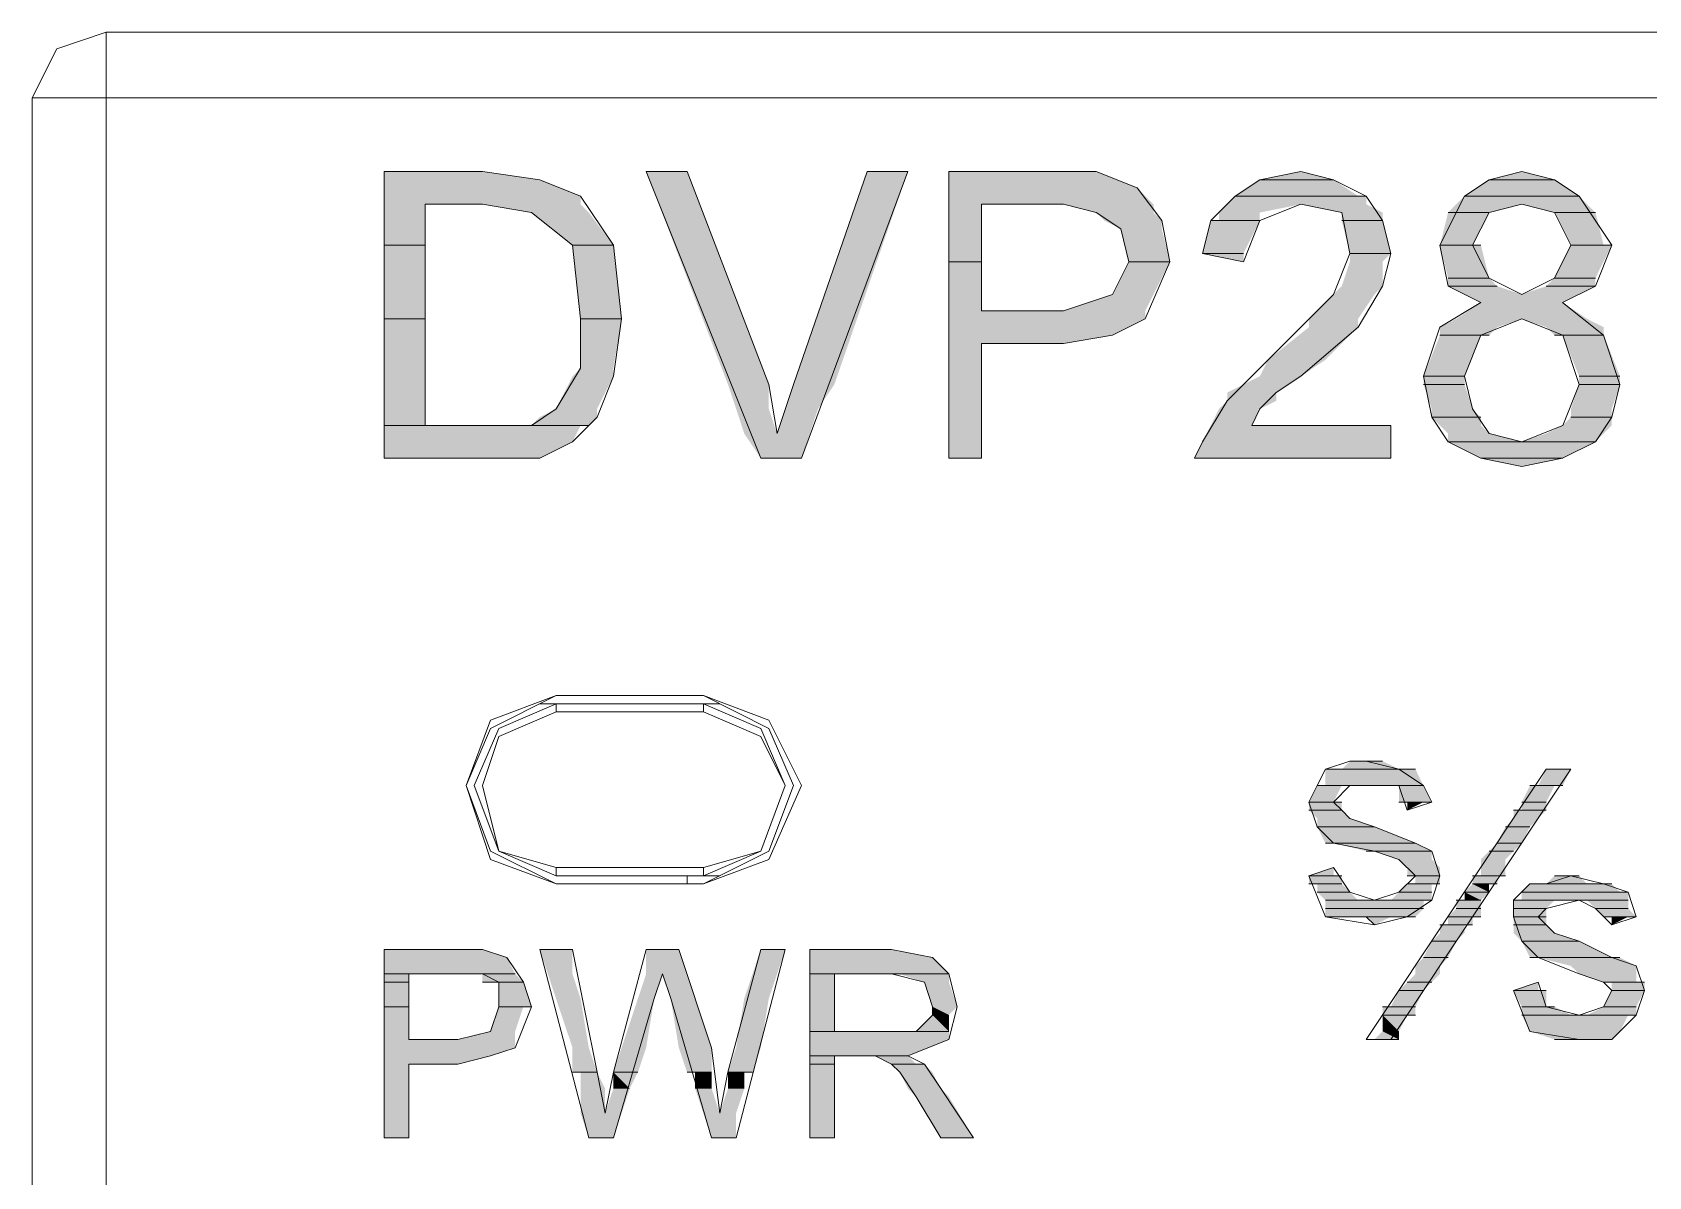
# Model space of a CAD drawing. Header units: millimetres. Extents: x 41 to 1635, y 11 to 1528.
# Drawn here: x 952.25 to 963.44, y 1190.55 to 1198.47 of the extents above; entities that cross this region are included whole.
import ezdxf

# ---------------------------------------------------------------- set-up
doc = ezdxf.new("R2010")
doc.units = ezdxf.units.MM
doc.header["$LTSCALE"] = 8
for name, color, linetype in [('Layer1', 3, 'CONTINUOUS'), ('PDF_Geometry', 7, 'CONTINUOUS'), ('PDF_Solid Fills', 7, 'CONTINUOUS')]:
    doc.layers.add(name, color=color, linetype=linetype)

# ---------------------------------------------------------------- blocks, each defined once
blk = doc.blocks.new('28SS211R')
at = {"layer": 'PDF_Geometry', "lineweight": 9}
for points in [[(0.177, 0.185), (-0.163, 0.071), (-0.333, -0.269)], [(0.177, 0.185), (0.177, -90.174), (45.384, -90.174), (45.894, -90.174)], [(45.894, 0.185), (45.384, 0.185), (0.177, 0.185)], [(45.894, -0.269), (-0.333, -0.269), (-0.333, -89.721)], [(3.292, -5.65), (2.896, -5.481), (2.726, -5.027), (2.896, -4.631), (3.292, -4.461), (3.292, -4.517)], [(4.425, -4.461), (3.179, -4.461)], [(3.292, -4.404), (3.292, -4.404)], [(3.292, -4.461), (4.312, -4.461), (4.312, -4.517)], [(4.312, -4.404), (4.312, -4.404)], [(4.312, -4.461), (4.709, -4.631), (4.879, -5.027), (4.709, -5.481), (4.312, -5.65), (4.312, -5.594)], [(3.292, -4.517), (2.896, -4.687), (2.783, -5.027), (2.896, -5.481), (3.292, -5.594)], [(4.312, -4.517), (3.292, -4.517)], [(4.312, -5.594), (4.709, -5.48), (4.879, -5.027), (4.709, -4.687), (4.312, -4.517)], [(10.317, -4.914), (10.147, -4.914), (8.901, -6.783), (9.071, -6.783)], [(9.071, -6.783), (10.317, -4.914)], [(4.312, -5.65), (3.292, -5.65), (3.292, -5.594)], [(3.292, -5.594), (4.312, -5.594)], [(4.199, -5.707), (4.199, -5.65)], [(4.199, -5.65), (4.425, -5.65)], [(3.292, -5.707), (3.292, -5.707)], [(4.312, -5.707), (4.312, -5.707)]]:
    blk.add_lwpolyline(points, dxfattribs=at)
for points in [[(2.103, -0.778), (2.783, -0.778)], [(2.839, -2.761), (3.179, -2.761), (3.406, -2.648), (3.576, -2.478), (3.689, -2.195), (3.746, -1.798), (3.689, -1.288), (3.462, -0.948), (3.179, -0.835), (2.783, -0.778), (2.103, -0.778), (2.103, -2.761)], [(3.916, -0.778), (4.199, -0.778)], [(4.992, -2.761), (5.728, -0.778), (5.445, -0.778), (4.935, -2.251), (4.822, -2.591), (4.765, -2.251), (4.199, -0.778), (3.916, -0.778), (4.709, -2.761)], [(5.445, -0.778), (5.728, -0.778)], [(6.012, -0.778), (6.748, -0.778)], [(6.012, -0.778), (7.031, -0.778)], [(6.012, -0.778), (7.031, -0.778)], [(6.238, -2.761), (6.238, -1.968), (6.805, -1.968), (7.145, -1.911), (7.371, -1.798), (7.541, -1.402), (7.485, -1.118), (7.315, -0.892), (7.031, -0.778), (6.748, -0.778), (6.012, -0.778), (6.012, -2.761)], [(8.108, -2.535), (8.164, -2.421), (8.278, -2.308), (8.448, -2.195), (8.844, -1.855), (9.014, -1.572), (9.071, -1.345), (9.014, -1.118), (8.901, -0.948), (8.674, -0.835), (8.448, -0.778), (8.164, -0.835), (7.994, -0.948), (7.824, -1.118), (7.768, -1.345), (8.051, -1.402), (8.164, -1.118), (8.448, -1.005), (8.731, -1.062), (8.788, -1.345), (8.674, -1.628), (8.221, -2.081), (7.938, -2.365), (7.768, -2.648), (7.711, -2.761), (9.071, -2.761), (9.071, -2.535)], [(9.411, -1.855), (9.297, -2.195), (9.354, -2.478), (9.467, -2.648), (9.694, -2.761), (9.977, -2.818), (10.26, -2.761), (10.487, -2.648), (10.6, -2.478), (10.657, -2.251), (10.544, -1.911), (10.26, -1.685), (10.487, -1.572), (10.6, -1.288), (10.374, -0.948), (10.204, -0.835), (9.977, -0.778), (9.751, -0.835), (9.581, -0.948), (9.411, -1.288), (9.467, -1.572), (9.694, -1.685)], [(8.164, -0.835), (8.674, -0.835)], [(8.164, -0.835), (8.674, -0.835)], [(9.751, -0.835), (10.204, -0.835)], [(9.751, -0.835), (10.204, -0.835)], [(2.386, -1.005), (2.783, -1.005)], [(2.386, -1.005), (2.783, -1.005), (3.122, -1.062), (3.406, -1.288), (3.462, -1.798), (3.462, -2.138), (3.292, -2.421), (3.122, -2.535), (2.783, -2.535), (2.386, -2.535)], [(6.238, -1.005), (6.805, -1.005)], [(6.238, -1.005), (6.805, -1.005), (7.031, -1.062), (7.201, -1.175), (7.258, -1.402), (7.145, -1.628), (6.805, -1.742), (6.238, -1.742)], [(7.994, -0.948), (8.901, -0.948)], [(7.994, -0.948), (8.901, -0.948)], [(9.581, -0.948), (10.374, -0.948)], [(9.581, -0.948), (10.374, -0.948)], [(9.751, -1.062), (9.977, -1.005), (10.204, -1.062), (10.317, -1.288), (10.204, -1.515), (9.977, -1.628), (9.751, -1.515), (9.637, -1.288)], [(7.881, -1.118), (7.824, -1.118), (8.164, -1.118)], [(7.824, -1.118), (8.164, -1.118)], [(7.824, -1.118), (8.164, -1.118)], [(7.881, -1.118), (8.164, -1.118)], [(8.731, -1.118), (9.014, -1.118)], [(8.731, -1.118), (9.014, -1.118)], [(8.731, -1.118), (9.014, -1.118)], [(8.731, -1.118), (9.014, -1.118)], [(9.467, -1.062), (9.751, -1.062)], [(9.467, -1.062), (9.751, -1.062)], [(10.204, -1.062), (10.487, -1.062)], [(10.204, -1.062), (10.487, -1.062)], [(2.103, -1.288), (2.386, -1.288)], [(2.103, -1.288), (2.386, -1.288)], [(3.406, -1.288), (3.689, -1.288)], [(3.406, -1.288), (3.689, -1.288)], [(9.411, -1.288), (9.694, -1.288)], [(9.411, -1.288), (9.694, -1.288)], [(9.411, -1.288), (9.694, -1.288)], [(9.411, -1.288), (9.694, -1.288)], [(9.411, -1.288), (9.694, -1.288)], [(9.411, -1.288), (9.694, -1.288)], [(10.317, -1.288), (10.544, -1.288)], [(10.317, -1.288), (10.544, -1.288)], [(10.317, -1.288), (10.6, -1.288)], [(10.317, -1.288), (10.6, -1.288)], [(10.317, -1.288), (10.6, -1.288)], [(10.317, -1.288), (10.6, -1.288)], [(6.012, -1.402), (6.238, -1.402)], [(6.012, -1.402), (6.238, -1.402)], [(7.258, -1.402), (7.541, -1.402)], [(7.258, -1.402), (7.541, -1.402)], [(7.768, -1.345), (8.051, -1.345)], [(7.768, -1.345), (8.051, -1.345)], [(7.768, -1.345), (8.051, -1.345)], [(7.768, -1.345), (8.051, -1.345)], [(8.788, -1.345), (9.071, -1.345)], [(8.788, -1.345), (9.071, -1.345)], [(8.788, -1.345), (9.071, -1.345)], [(8.788, -1.345), (9.071, -1.345)], [(9.467, -1.515), (9.751, -1.515)], [(9.467, -1.515), (9.751, -1.515)], [(10.204, -1.515), (10.487, -1.515)], [(10.204, -1.515), (10.487, -1.515)], [(9.467, -1.572), (9.807, -1.572)], [(9.467, -1.572), (9.807, -1.572)], [(10.147, -1.572), (10.487, -1.572)], [(10.147, -1.572), (10.487, -1.572)], [(6.238, -1.742), (6.805, -1.742)], [(2.103, -1.798), (2.386, -1.798)], [(2.103, -1.798), (2.386, -1.798)], [(3.462, -1.798), (3.746, -1.798)], [(3.462, -1.798), (3.746, -1.798)], [(9.694, -1.911), (9.977, -1.798), (10.261, -1.911), (10.374, -2.251), (10.261, -2.535), (9.977, -2.648), (9.751, -2.591), (9.637, -2.421), (9.581, -2.195)], [(6.238, -1.968), (6.805, -1.968)], [(9.411, -1.911), (9.694, -1.911)], [(9.411, -1.911), (9.751, -1.911), (9.694, -1.911)], [(9.411, -1.911), (9.694, -1.911)], [(9.411, -1.911), (9.694, -1.911)], [(10.204, -1.911), (10.544, -1.911)], [(10.204, -1.911), (10.544, -1.911)], [(10.261, -1.911), (10.544, -1.911)], [(10.261, -1.911), (10.544, -1.911)], [(9.297, -2.195), (9.581, -2.195)], [(9.297, -2.195), (9.581, -2.195)], [(10.374, -2.195), (10.657, -2.195)], [(10.374, -2.195), (10.657, -2.195)], [(9.297, -2.251), (9.581, -2.251)], [(9.297, -2.251), (9.581, -2.251)], [(10.374, -2.251), (10.657, -2.251)], [(10.374, -2.251), (10.657, -2.251)], [(2.103, -2.535), (2.386, -2.535)], [(2.103, -2.535), (2.386, -2.535)], [(2.386, -2.535), (2.783, -2.535)], [(3.122, -2.535), (2.783, -2.535), (3.462, -2.535)], [(3.122, -2.535), (3.519, -2.535), (3.462, -2.535)], [(8.108, -2.535), (9.071, -2.535)], [(9.354, -2.478), (9.694, -2.478)], [(9.354, -2.478), (9.694, -2.478)], [(10.317, -2.478), (10.6, -2.478)], [(10.317, -2.478), (10.6, -2.478)], [(9.467, -2.648), (10.487, -2.648)], [(9.467, -2.648), (10.487, -2.648)], [(9.467, -2.648), (10.487, -2.648)], [(9.467, -2.648), (10.487, -2.648)], [(2.103, -2.761), (2.839, -2.761)], [(2.103, -2.761), (3.179, -2.761), (2.839, -2.761)], [(2.103, -2.761), (2.839, -2.761)], [(4.709, -2.761), (4.992, -2.761)], [(6.012, -2.761), (6.238, -2.761)], [(7.711, -2.761), (9.071, -2.761)], [(9.694, -2.761), (10.261, -2.761)], [(9.694, -2.761), (10.261, -2.761)], [(3.292, -5.707), (2.839, -5.481), (2.669, -5.027), (2.839, -4.631), (3.292, -4.404), (2.839, -4.574), (2.669, -5.027), (2.839, -5.537)], [(3.292, -4.404), (4.312, -4.404)], [(4.312, -4.404), (4.765, -4.631), (4.935, -5.027), (4.765, -5.48), (4.312, -5.707), (4.765, -5.537), (4.992, -5.027), (4.765, -4.574)], [(8.618, -5.934), (8.958, -5.99), (9.184, -5.934), (9.354, -5.82), (9.411, -5.65), (9.354, -5.481), (9.241, -5.424), (8.958, -5.311), (8.788, -5.254), (8.731, -5.197), (8.674, -5.141), (8.788, -5.027), (8.958, -5.027), (9.127, -5.027), (9.184, -5.197), (9.354, -5.141), (9.297, -5.027), (9.127, -4.914), (8.901, -4.857), (8.788, -4.857), (8.618, -4.914), (8.561, -5.027), (8.504, -5.141), (8.561, -5.311), (8.674, -5.424), (8.958, -5.481), (9.127, -5.537), (9.241, -5.65), (9.127, -5.764), (8.958, -5.82), (8.788, -5.764), (8.674, -5.594), (8.504, -5.65)], [(8.731, -4.914), (8.618, -4.914), (9.184, -4.914)], [(8.618, -4.914), (9.241, -4.914)], [(8.618, -4.914), (9.241, -4.914)], [(8.731, -4.914), (9.184, -4.914)], [(8.901, -4.857), (8.788, -4.857), (9.014, -4.857)], [(10.147, -4.914), (10.317, -4.914)], [(8.618, -5.027), (8.561, -5.027), (9.297, -5.027)], [(8.561, -5.027), (8.788, -5.027)], [(8.561, -5.027), (8.958, -5.027), (8.788, -5.027)], [(8.561, -5.027), (8.788, -5.027)], [(8.561, -5.027), (8.788, -5.027)], [(8.561, -5.027), (8.731, -5.027)], [(8.561, -5.027), (8.788, -5.027), (8.731, -5.027)], [(8.618, -5.027), (9.297, -5.027)], [(8.958, -5.027), (9.297, -5.027)], [(8.958, -5.027), (9.297, -5.027)], [(9.014, -5.027), (9.297, -5.027)], [(9.014, -5.027), (9.297, -5.027)], [(9.071, -5.027), (9.297, -5.027)], [(9.071, -5.027), (9.297, -5.027)], [(10.091, -5.027), (10.034, -5.027), (10.204, -5.027)], [(10.034, -5.027), (10.204, -5.027)], [(10.034, -5.027), (10.204, -5.027)], [(10.034, -5.027), (10.204, -5.027)], [(10.034, -5.027), (10.204, -5.027)], [(10.091, -5.027), (10.261, -5.027)], [(10.091, -5.027), (10.261, -5.027)], [(10.091, -5.027), (10.261, -5.027), (10.204, -5.027)], [(8.504, -5.141), (8.731, -5.141)], [(8.504, -5.141), (8.731, -5.141)], [(8.504, -5.141), (8.731, -5.141)], [(8.504, -5.141), (8.731, -5.141)], [(9.127, -5.141), (9.354, -5.141)], [(9.127, -5.141), (9.354, -5.141)], [(9.184, -5.141), (9.297, -5.141)], [(9.184, -5.141), (9.354, -5.141), (9.297, -5.141)], [(9.977, -5.141), (10.147, -5.141)], [(9.977, -5.141), (10.147, -5.141)], [(9.977, -5.141), (10.147, -5.141)], [(9.977, -5.141), (10.147, -5.141)], [(8.504, -5.197), (8.731, -5.197)], [(8.504, -5.197), (8.731, -5.197)], [(9.977, -5.197), (9.921, -5.197), (10.147, -5.197)], [(9.977, -5.197), (10.147, -5.197)], [(8.561, -5.311), (8.958, -5.311)], [(8.561, -5.311), (8.958, -5.311)], [(9.864, -5.311), (10.034, -5.311)], [(9.864, -5.311), (10.034, -5.311)], [(8.618, -5.424), (9.241, -5.424)], [(8.618, -5.424), (9.241, -5.424)], [(8.901, -5.48), (9.354, -5.48)], [(8.901, -5.48), (9.354, -5.48)], [(9.751, -5.48), (9.921, -5.48)], [(9.751, -5.48), (9.921, -5.48)], [(9.807, -5.424), (9.977, -5.424)], [(9.807, -5.424), (9.977, -5.424)], [(8.504, -5.65), (8.674, -5.65)], [(8.504, -5.65), (8.674, -5.65)], [(8.504, -5.65), (8.674, -5.65)], [(8.504, -5.65), (8.674, -5.65)], [(8.504, -5.65), (8.731, -5.65)], [(8.504, -5.65), (8.731, -5.65)], [(9.184, -5.65), (9.411, -5.65)], [(9.184, -5.65), (9.411, -5.65)], [(9.184, -5.65), (9.411, -5.65)], [(9.184, -5.65), (9.411, -5.65)], [(9.241, -5.65), (9.411, -5.65)], [(9.241, -5.65), (9.411, -5.65)], [(9.694, -5.65), (9.637, -5.65), (9.864, -5.65)], [(9.637, -5.65), (9.807, -5.65)], [(9.637, -5.65), (9.864, -5.65), (9.807, -5.65)], [(9.637, -5.65), (9.807, -5.65)], [(9.637, -5.65), (9.807, -5.65)], [(9.694, -5.65), (9.864, -5.65)], [(10.034, -6.727), (10.374, -6.783), (10.6, -6.783), (10.77, -6.614), (10.827, -6.444), (10.77, -6.274), (10.6, -6.217), (10.374, -6.104), (10.204, -6.047), (10.147, -5.99), (10.091, -5.934), (10.147, -5.877), (10.374, -5.82), (10.487, -5.877), (10.6, -5.99), (10.77, -5.934), (10.714, -5.764), (10.544, -5.707), (10.317, -5.65), (10.147, -5.707), (10.034, -5.707), (9.921, -5.82), (9.921, -5.934), (9.977, -6.104), (10.091, -6.217), (10.374, -6.33), (10.544, -6.387), (10.6, -6.444), (10.544, -6.557), (10.374, -6.614), (10.147, -6.557), (10.091, -6.387), (9.921, -6.444)], [(10.317, -5.65), (10.204, -5.65), (10.374, -5.65)], [(4.312, -5.707), (3.292, -5.707)], [(8.504, -5.707), (8.731, -5.707)], [(8.504, -5.707), (8.731, -5.707)], [(8.504, -5.707), (8.731, -5.707)], [(8.504, -5.707), (8.731, -5.707)], [(8.561, -5.764), (8.788, -5.764)], [(8.561, -5.764), (8.788, -5.764)], [(8.561, -5.764), (8.788, -5.764)], [(8.561, -5.764), (8.788, -5.764)], [(9.127, -5.764), (9.354, -5.764)], [(9.127, -5.764), (9.354, -5.764)], [(9.127, -5.764), (9.354, -5.764)], [(9.127, -5.764), (9.354, -5.764)], [(9.241, -5.707), (9.184, -5.707), (9.354, -5.707)], [(9.184, -5.707), (9.354, -5.707)], [(9.184, -5.707), (9.354, -5.707)], [(9.241, -5.707), (9.411, -5.707), (9.354, -5.707)], [(9.581, -5.764), (9.751, -5.764)], [(9.581, -5.764), (9.751, -5.764)], [(9.581, -5.764), (9.751, -5.764)], [(9.581, -5.764), (9.751, -5.764)], [(9.637, -5.707), (9.807, -5.707)], [(9.637, -5.707), (9.807, -5.707)], [(9.637, -5.707), (9.751, -5.707)], [(9.637, -5.707), (9.807, -5.707), (9.751, -5.707)], [(9.977, -5.764), (10.657, -5.764)], [(9.977, -5.764), (10.657, -5.764)], [(9.977, -5.764), (10.714, -5.764)], [(9.977, -5.764), (10.714, -5.764)], [(10.147, -5.707), (10.034, -5.707), (10.6, -5.707)], [(10.147, -5.707), (10.544, -5.707)], [(10.147, -5.707), (10.544, -5.707)], [(10.147, -5.707), (10.6, -5.707)], [(8.618, -5.82), (8.901, -5.82)], [(8.618, -5.82), (8.901, -5.82)], [(8.618, -5.82), (8.958, -5.82)], [(8.618, -5.82), (8.958, -5.82)], [(8.618, -5.82), (8.958, -5.82)], [(8.618, -5.82), (8.958, -5.82)], [(8.618, -5.877), (9.297, -5.877)], [(8.618, -5.877), (9.297, -5.877)], [(9.014, -5.82), (8.958, -5.82), (9.297, -5.82)], [(8.958, -5.82), (9.297, -5.82)], [(8.958, -5.82), (9.297, -5.82)], [(9.071, -5.82), (9.014, -5.82), (9.354, -5.82)], [(9.014, -5.82), (9.354, -5.82), (9.297, -5.82)], [(9.071, -5.82), (9.354, -5.82)], [(9.581, -5.82), (9.524, -5.82), (9.694, -5.82)], [(9.524, -5.82), (9.694, -5.82)], [(9.524, -5.82), (9.694, -5.82)], [(9.524, -5.82), (9.694, -5.82)], [(9.524, -5.82), (9.694, -5.82)], [(9.524, -5.877), (9.694, -5.877)], [(9.524, -5.877), (9.694, -5.877)], [(9.581, -5.82), (9.694, -5.82)], [(9.977, -5.82), (9.921, -5.82), (10.204, -5.82)], [(9.921, -5.82), (10.204, -5.82)], [(9.921, -5.82), (10.204, -5.82)], [(9.921, -5.877), (10.147, -5.877)], [(9.921, -5.877), (10.147, -5.877)], [(9.977, -5.82), (10.317, -5.82)], [(9.977, -5.82), (10.374, -5.82), (10.317, -5.82)], [(9.977, -5.82), (10.317, -5.82), (10.204, -5.82)], [(10.374, -5.82), (10.714, -5.82)], [(10.374, -5.82), (10.714, -5.82)], [(10.374, -5.82), (10.714, -5.82)], [(10.374, -5.82), (10.714, -5.82)], [(10.43, -5.82), (10.714, -5.82)], [(10.43, -5.82), (10.714, -5.82)], [(10.487, -5.877), (10.714, -5.877)], [(10.487, -5.877), (10.714, -5.877)], [(8.618, -5.934), (9.184, -5.934)], [(8.618, -5.934), (9.241, -5.934), (9.184, -5.934)], [(8.788, -5.934), (9.184, -5.934)], [(8.788, -5.934), (9.184, -5.934)], [(8.788, -5.934), (9.127, -5.934)], [(8.788, -5.934), (9.184, -5.934), (9.127, -5.934)], [(8.844, -5.934), (9.071, -5.934)], [(8.844, -5.934), (9.127, -5.934), (9.071, -5.934)], [(8.901, -5.934), (8.958, -5.99)], [(8.958, -5.99), (8.958, -5.99)], [(9.467, -5.99), (9.411, -5.99), (9.581, -5.99)], [(9.467, -5.934), (9.637, -5.934)], [(9.467, -5.934), (9.694, -5.934), (9.637, -5.934)], [(9.467, -5.934), (9.637, -5.934)], [(9.467, -5.934), (9.637, -5.934)], [(9.467, -5.934), (9.637, -5.934)], [(9.467, -5.934), (9.637, -5.934)], [(9.467, -5.934), (9.637, -5.934)], [(9.467, -5.934), (9.637, -5.934)], [(9.467, -5.99), (9.637, -5.99)], [(9.467, -5.99), (9.637, -5.99)], [(9.467, -5.99), (9.637, -5.99), (9.581, -5.99)], [(9.921, -5.934), (10.091, -5.934)], [(9.921, -5.934), (10.147, -5.934), (10.091, -5.934)], [(9.921, -5.934), (10.091, -5.934)], [(9.921, -5.934), (10.091, -5.934)], [(9.921, -5.934), (10.147, -5.934)], [(9.921, -5.934), (10.147, -5.934)], [(9.921, -5.934), (10.147, -5.934)], [(9.921, -5.934), (10.147, -5.934)], [(9.921, -5.99), (10.147, -5.99)], [(9.921, -5.99), (10.147, -5.99)], [(9.921, -5.99), (10.147, -5.99)], [(9.921, -5.99), (10.147, -5.99)], [(10.544, -5.934), (10.77, -5.934)], [(10.544, -5.934), (10.77, -5.934)], [(10.544, -5.934), (10.77, -5.934)], [(10.544, -5.934), (10.77, -5.934)], [(10.544, -5.934), (10.77, -5.934)], [(10.544, -5.934), (10.77, -5.934)], [(10.6, -5.934), (10.714, -5.934)], [(10.6, -5.934), (10.77, -5.934), (10.714, -5.934)], [(9.354, -6.104), (9.524, -6.104)], [(9.354, -6.104), (9.524, -6.104)], [(9.977, -6.104), (10.374, -6.104)], [(9.977, -6.104), (10.374, -6.104)], [(2.103, -6.16), (2.613, -6.16)], [(2.103, -6.16), (2.783, -6.16)], [(2.103, -6.16), (2.783, -6.16)], [(2.273, -7.463), (2.273, -6.953), (2.613, -6.953), (2.839, -6.897), (3.009, -6.84), (3.122, -6.557), (3.066, -6.387), (2.952, -6.217), (2.783, -6.16), (2.613, -6.16), (2.103, -6.16), (2.103, -7.463)], [(3.179, -6.16), (3.406, -6.16)], [(3.689, -7.463), (3.972, -6.5), (4.029, -6.33), (4.086, -6.5), (4.369, -7.463), (4.539, -7.463), (4.879, -6.16), (4.709, -6.16), (4.482, -7.01), (4.425, -7.293), (4.369, -6.84), (4.142, -6.16), (3.916, -6.16), (3.689, -7.01), (3.632, -7.293), (3.576, -7.01), (3.406, -6.16), (3.179, -6.16), (3.519, -7.463)], [(3.916, -6.16), (4.142, -6.16)], [(4.709, -6.16), (4.879, -6.16)], [(5.049, -6.16), (5.615, -6.16)], [(5.219, -7.463), (5.219, -6.897), (5.388, -6.897), (5.502, -6.897), (5.615, -6.953), (5.672, -7.01), (5.785, -7.18), (5.955, -7.463), (6.182, -7.463), (5.955, -7.123), (5.842, -6.953), (5.728, -6.897), (6.012, -6.783), (6.068, -6.557), (6.012, -6.33), (5.898, -6.217), (5.615, -6.16), (5.049, -6.16), (5.049, -7.463)], [(9.297, -6.217), (9.467, -6.217)], [(9.297, -6.217), (9.467, -6.217)], [(10.034, -6.217), (10.657, -6.217)], [(10.034, -6.217), (10.657, -6.217)], [(2.103, -6.33), (2.273, -6.33)], [(2.103, -6.33), (2.273, -6.33)], [(2.273, -6.33), (2.613, -6.33)], [(2.273, -6.33), (2.613, -6.33), (2.783, -6.33), (2.896, -6.387), (2.896, -6.557), (2.839, -6.727), (2.613, -6.783), (2.273, -6.783)], [(2.613, -6.33), (3.009, -6.33)], [(2.613, -6.33), (3.009, -6.33)], [(5.049, -6.33), (5.219, -6.33)], [(5.049, -6.33), (5.219, -6.33)], [(5.219, -6.33), (5.615, -6.33)], [(5.219, -6.33), (5.615, -6.33), (5.842, -6.387), (5.898, -6.557), (5.898, -6.614), (5.785, -6.727), (5.558, -6.727), (5.219, -6.727)], [(5.615, -6.33), (6.012, -6.33)], [(5.615, -6.33), (6.012, -6.33)], [(2.103, -6.387), (2.273, -6.387)], [(2.103, -6.387), (2.273, -6.387)], [(2.783, -6.387), (3.066, -6.387)], [(2.783, -6.387), (3.066, -6.387)], [(9.127, -6.444), (9.297, -6.444)], [(9.127, -6.444), (9.297, -6.444)], [(9.127, -6.444), (9.297, -6.444)], [(9.127, -6.444), (9.297, -6.444)], [(9.184, -6.387), (9.354, -6.387)], [(9.184, -6.387), (9.354, -6.387)], [(9.921, -6.444), (10.091, -6.444)], [(9.921, -6.444), (10.091, -6.444)], [(9.921, -6.444), (10.147, -6.444)], [(9.921, -6.444), (10.147, -6.444)], [(10.544, -6.387), (10.827, -6.387)], [(10.544, -6.387), (10.827, -6.387)], [(10.6, -6.444), (10.827, -6.444)], [(10.6, -6.444), (10.827, -6.444)], [(10.6, -6.444), (10.827, -6.444)], [(10.6, -6.444), (10.827, -6.444)], [(2.103, -6.557), (2.273, -6.557)], [(2.103, -6.557), (2.273, -6.557)], [(2.896, -6.557), (3.066, -6.557)], [(2.896, -6.557), (3.122, -6.557), (3.066, -6.557)], [(9.071, -6.557), (9.014, -6.557), (9.241, -6.557)], [(9.071, -6.557), (9.241, -6.557)], [(9.977, -6.557), (10.204, -6.557)], [(9.977, -6.557), (10.204, -6.557)], [(10.544, -6.557), (10.77, -6.557)], [(10.544, -6.557), (10.77, -6.557)], [(9.014, -6.614), (9.184, -6.614)], [(9.014, -6.614), (9.241, -6.614), (9.184, -6.614)], [(9.977, -6.614), (10.374, -6.614)], [(9.977, -6.614), (10.374, -6.614)], [(10.43, -6.614), (10.374, -6.614), (10.714, -6.614)], [(10.43, -6.614), (10.77, -6.614), (10.714, -6.614)], [(2.273, -6.783), (2.613, -6.783)], [(5.049, -6.727), (5.219, -6.727)], [(5.049, -6.727), (5.219, -6.727)], [(5.219, -6.727), (5.558, -6.727)], [(5.785, -6.727), (5.558, -6.727), (6.012, -6.727)], [(5.785, -6.727), (6.012, -6.727)], [(8.958, -6.783), (8.901, -6.783), (9.071, -6.783)], [(8.901, -6.783), (9.071, -6.783)], [(8.901, -6.783), (9.071, -6.783)], [(8.901, -6.783), (9.071, -6.783)], [(8.958, -6.783), (9.127, -6.783), (9.071, -6.783)], [(10.204, -6.783), (10.6, -6.783), (10.374, -6.783)], [(5.049, -6.897), (5.728, -6.897)], [(5.049, -6.897), (5.728, -6.897)], [(5.049, -6.897), (5.219, -6.897)], [(5.049, -6.897), (5.219, -6.897)], [(5.219, -6.897), (5.388, -6.897)], [(5.388, -6.897), (5.728, -6.897)], [(5.388, -6.897), (5.728, -6.897)], [(2.273, -6.953), (2.613, -6.953)], [(3.406, -7.01), (3.576, -7.01)], [(3.406, -7.01), (3.576, -7.01)], [(3.406, -7.01), (3.576, -7.01)], [(3.406, -7.01), (3.576, -7.01)], [(3.689, -7.01), (3.859, -7.01)], [(3.689, -7.01), (3.859, -7.01)], [(3.689, -7.01), (3.859, -7.01)], [(3.689, -7.01), (3.859, -7.01)], [(4.199, -7.01), (4.369, -7.01)], [(4.199, -7.01), (4.369, -7.01)], [(4.255, -7.01), (4.369, -7.01)], [(4.255, -7.01), (4.369, -7.01)], [(4.482, -7.01), (4.652, -7.01)], [(4.482, -7.01), (4.652, -7.01)], [(4.482, -7.01), (4.595, -7.01)], [(4.482, -7.01), (4.652, -7.01), (4.595, -7.01)], [(5.049, -6.953), (5.219, -6.953)], [(5.049, -6.953), (5.219, -6.953)], [(5.615, -6.953), (5.842, -6.953)], [(5.615, -6.953), (5.842, -6.953)], [(2.103, -7.463), (2.273, -7.463)], [(3.519, -7.463), (3.689, -7.463)], [(4.369, -7.463), (4.539, -7.463)], [(5.049, -7.463), (5.219, -7.463)], [(5.955, -7.463), (6.182, -7.463)]]:
    blk.add_lwpolyline(points, close=True, dxfattribs=at)
at = {"layer": 'PDF_Solid Fills', "lineweight": 9, "transparency": 33554559}
for points in [[(2.103, -0.778), (2.103, -0.835), (3.179, -0.835)], [(2.103, -0.778), (2.783, -0.778), (3.179, -0.835)], [(3.916, -0.778), (4.482, -2.251), (4.765, -2.251)], [(3.916, -0.778), (4.199, -0.778), (4.765, -2.251)], [(5.445, -0.778), (4.935, -2.251), (5.219, -2.251)], [(5.445, -0.778), (5.728, -0.778), (5.219, -2.251)], [(6.012, -0.778), (6.012, -0.892), (7.315, -0.892)], [(6.012, -0.778), (7.031, -0.778), (7.315, -0.892)], [(8.448, -0.778), (8.164, -0.835), (8.674, -0.835)], [(9.977, -0.778), (9.751, -0.835), (10.204, -0.835)], [(2.103, -0.835), (2.103, -0.948), (3.462, -0.948)], [(2.103, -0.835), (3.179, -0.835), (3.462, -0.948)], [(6.012, -0.892), (6.012, -1.005), (7.428, -1.005)], [(6.012, -0.892), (7.315, -0.892), (7.428, -1.005)], [(8.164, -0.835), (7.994, -0.948), (8.844, -0.948)], [(8.164, -0.835), (8.674, -0.835), (8.844, -0.948)], [(9.751, -0.835), (9.581, -0.948), (10.374, -0.948)], [(9.751, -0.835), (10.204, -0.835), (10.374, -0.948)], [(2.103, -0.948), (2.103, -1.005), (3.462, -1.005)], [(2.103, -0.948), (3.462, -0.948), (3.462, -1.005)], [(2.103, -1.005), (2.103, -1.062), (2.386, -1.062)], [(2.103, -1.005), (2.386, -1.005), (2.386, -1.062)], [(2.783, -1.005), (3.122, -1.062), (3.519, -1.062)], [(2.783, -1.005), (3.462, -1.005), (3.519, -1.062)], [(6.012, -1.005), (6.012, -1.062), (6.238, -1.062)], [(6.012, -1.005), (6.238, -1.005), (6.238, -1.062)], [(6.805, -1.005), (7.031, -1.062), (7.428, -1.062)], [(6.805, -1.005), (7.428, -1.005), (7.428, -1.062)], [(7.938, -1.005), (7.881, -1.062), (8.164, -1.062)], [(7.994, -0.948), (7.938, -1.005), (8.901, -1.005)], [(7.938, -1.005), (8.448, -1.005), (8.164, -1.062)], [(7.994, -0.948), (8.901, -0.948), (8.901, -1.005)], [(8.448, -1.005), (8.731, -1.062), (9.014, -1.062)], [(8.448, -1.005), (8.901, -1.005), (9.014, -1.062)], [(9.524, -1.005), (9.467, -1.062), (9.751, -1.062)], [(9.581, -0.948), (9.524, -1.005), (10.43, -1.005)], [(9.524, -1.005), (9.977, -1.005), (9.751, -1.062)], [(9.581, -0.948), (10.374, -0.948), (10.43, -1.005)], [(9.977, -1.005), (10.204, -1.062), (10.487, -1.062)], [(9.977, -1.005), (10.43, -1.005), (10.487, -1.062)], [(2.103, -1.062), (2.103, -1.288), (2.386, -1.288)], [(2.103, -1.062), (2.386, -1.062), (2.386, -1.288)], [(3.122, -1.062), (3.406, -1.288), (3.689, -1.288)], [(3.122, -1.062), (3.519, -1.062), (3.689, -1.288)], [(6.012, -1.062), (6.012, -1.118), (6.238, -1.118)], [(6.012, -1.062), (6.238, -1.062), (6.238, -1.118)], [(6.012, -1.118), (6.012, -1.175), (6.238, -1.175)], [(6.012, -1.118), (6.238, -1.118), (6.238, -1.175)], [(7.031, -1.062), (7.088, -1.118), (7.485, -1.118)], [(7.031, -1.062), (7.428, -1.062), (7.485, -1.118)], [(7.088, -1.118), (7.201, -1.175), (7.485, -1.175)], [(7.088, -1.118), (7.485, -1.118), (7.485, -1.175)], [(7.824, -1.118), (7.768, -1.345), (8.051, -1.345)], [(7.824, -1.118), (8.164, -1.118), (8.051, -1.345)], [(7.881, -1.062), (7.881, -1.118), (8.164, -1.118)], [(7.881, -1.062), (8.164, -1.062), (8.164, -1.118)], [(8.731, -1.062), (8.731, -1.118), (9.014, -1.118)], [(8.731, -1.062), (9.014, -1.062), (9.014, -1.118)], [(8.731, -1.118), (8.788, -1.345), (9.071, -1.345)], [(8.731, -1.118), (9.014, -1.118), (9.071, -1.345)], [(9.467, -1.062), (9.411, -1.288), (9.637, -1.288)], [(9.467, -1.062), (9.751, -1.062), (9.637, -1.288)], [(10.204, -1.062), (10.317, -1.288), (10.544, -1.288)], [(10.204, -1.062), (10.487, -1.062), (10.544, -1.288)], [(6.012, -1.175), (6.012, -1.402), (6.238, -1.402)], [(6.012, -1.175), (6.238, -1.175), (6.238, -1.402)], [(7.201, -1.175), (7.258, -1.402), (7.541, -1.402)], [(7.201, -1.175), (7.485, -1.175), (7.541, -1.402)], [(2.103, -1.288), (2.103, -1.798), (2.386, -1.798)], [(2.103, -1.288), (2.386, -1.288), (2.386, -1.798)], [(3.406, -1.288), (3.462, -1.798), (3.746, -1.798)], [(3.406, -1.288), (3.689, -1.288), (3.746, -1.798)], [(9.411, -1.288), (9.467, -1.515), (9.751, -1.515)], [(9.411, -1.288), (9.694, -1.288), (9.751, -1.515)], [(10.317, -1.288), (10.204, -1.515), (10.487, -1.515)], [(10.317, -1.288), (10.6, -1.288), (10.487, -1.515)], [(6.012, -1.402), (6.012, -1.628), (6.238, -1.628)], [(6.012, -1.402), (6.238, -1.402), (6.238, -1.628)], [(7.258, -1.402), (7.145, -1.628), (7.428, -1.628)], [(7.258, -1.402), (7.541, -1.402), (7.428, -1.628)], [(7.768, -1.345), (8.051, -1.345), (8.051, -1.402)], [(8.788, -1.402), (8.731, -1.572), (9.014, -1.572)], [(8.788, -1.345), (8.788, -1.402), (9.014, -1.402)], [(8.788, -1.345), (9.071, -1.345), (9.014, -1.402)], [(8.788, -1.402), (9.014, -1.402), (9.014, -1.572)], [(9.467, -1.515), (9.467, -1.572), (9.807, -1.572)], [(9.467, -1.515), (9.751, -1.515), (9.807, -1.572)], [(10.204, -1.515), (10.147, -1.572), (10.487, -1.572)], [(10.204, -1.515), (10.487, -1.515), (10.487, -1.572)], [(6.012, -1.628), (6.012, -1.742), (6.238, -1.742)], [(6.012, -1.628), (6.238, -1.628), (6.238, -1.742)], [(7.145, -1.628), (6.805, -1.742), (7.371, -1.742)], [(7.145, -1.628), (7.428, -1.628), (7.371, -1.742)], [(8.674, -1.628), (8.504, -1.798), (8.844, -1.798)], [(8.731, -1.572), (8.674, -1.628), (8.958, -1.628)], [(8.674, -1.628), (8.958, -1.628), (8.844, -1.798)], [(8.731, -1.572), (9.014, -1.572), (8.958, -1.628)], [(9.467, -1.572), (9.581, -1.628), (9.977, -1.628)], [(9.467, -1.572), (9.807, -1.572), (9.977, -1.628)], [(9.581, -1.628), (9.694, -1.685), (10.26, -1.685)], [(9.581, -1.628), (10.374, -1.628), (10.26, -1.685)], [(10.147, -1.572), (9.977, -1.628), (10.374, -1.628)], [(10.147, -1.572), (10.487, -1.572), (10.374, -1.628)], [(6.012, -1.742), (6.012, -1.798), (7.371, -1.798)], [(6.012, -1.742), (7.371, -1.742), (7.371, -1.798)], [(9.694, -1.685), (9.524, -1.798), (10.43, -1.798)], [(9.694, -1.685), (10.261, -1.685), (10.43, -1.798)], [(2.103, -1.798), (2.103, -2.138), (2.386, -2.138)], [(2.103, -1.798), (2.386, -1.798), (2.386, -2.138)], [(3.462, -1.798), (3.462, -2.138), (3.689, -2.138)], [(3.462, -1.798), (3.746, -1.798), (3.689, -2.138)], [(6.012, -1.798), (6.012, -1.911), (7.145, -1.911)], [(6.012, -1.798), (7.371, -1.798), (7.145, -1.911)], [(8.504, -1.855), (8.221, -2.081), (8.618, -2.081)], [(8.504, -1.798), (8.504, -1.855), (8.844, -1.855)], [(8.504, -1.798), (8.844, -1.798), (8.844, -1.855)], [(8.504, -1.855), (8.844, -1.855), (8.618, -2.081)], [(9.524, -1.798), (9.411, -1.855), (9.807, -1.855)], [(9.411, -1.855), (9.411, -1.911), (9.751, -1.911)], [(9.411, -1.855), (9.807, -1.855), (9.751, -1.911)], [(9.524, -1.798), (9.977, -1.798), (9.807, -1.855)], [(9.977, -1.798), (10.147, -1.855), (10.544, -1.855)], [(9.977, -1.798), (10.43, -1.798), (10.544, -1.855)], [(10.147, -1.855), (10.204, -1.911), (10.544, -1.911)], [(10.147, -1.855), (10.544, -1.855), (10.544, -1.911)], [(6.012, -1.911), (6.012, -1.968), (6.805, -1.968)], [(6.012, -1.911), (7.145, -1.911), (6.805, -1.968)], [(6.012, -1.968), (6.012, -2.761), (6.238, -2.761)], [(6.012, -1.968), (6.238, -1.968), (6.238, -2.761)], [(9.411, -1.911), (9.297, -2.195), (9.581, -2.195)], [(9.411, -1.911), (9.694, -1.911), (9.581, -2.195)], [(10.261, -1.911), (10.374, -2.195), (10.657, -2.195)], [(10.261, -1.911), (10.544, -1.911), (10.657, -2.195)], [(8.221, -2.081), (8.164, -2.195), (8.448, -2.195)], [(8.221, -2.081), (8.618, -2.081), (8.448, -2.195)], [(2.103, -2.138), (2.103, -2.195), (2.386, -2.195)], [(2.103, -2.138), (2.386, -2.138), (2.386, -2.195)], [(2.103, -2.195), (2.103, -2.421), (2.386, -2.421)], [(2.103, -2.195), (2.386, -2.195), (2.386, -2.421)], [(3.406, -2.195), (3.292, -2.421), (3.576, -2.421)], [(3.462, -2.138), (3.406, -2.195), (3.689, -2.195)], [(3.406, -2.195), (3.689, -2.195), (3.576, -2.421)], [(3.462, -2.138), (3.689, -2.138), (3.689, -2.195)], [(8.164, -2.195), (7.938, -2.308), (8.278, -2.308)], [(8.164, -2.195), (8.448, -2.195), (8.278, -2.308)], [(9.297, -2.195), (9.297, -2.251), (9.581, -2.251)], [(9.297, -2.195), (9.581, -2.195), (9.581, -2.251)], [(10.374, -2.195), (10.374, -2.251), (10.657, -2.251)], [(10.374, -2.195), (10.657, -2.195), (10.657, -2.251)], [(4.482, -2.251), (4.539, -2.421), (4.765, -2.421)], [(4.482, -2.251), (4.765, -2.251), (4.765, -2.421)], [(4.935, -2.251), (4.879, -2.421), (5.105, -2.421)], [(4.935, -2.251), (5.219, -2.251), (5.105, -2.421)], [(7.938, -2.308), (7.938, -2.365), (8.278, -2.365)], [(7.938, -2.308), (8.278, -2.308), (8.278, -2.365)], [(9.297, -2.251), (9.354, -2.421), (9.637, -2.421)], [(9.297, -2.251), (9.581, -2.251), (9.637, -2.421)], [(10.374, -2.251), (10.317, -2.421), (10.6, -2.421)], [(10.374, -2.251), (10.657, -2.251), (10.6, -2.421)], [(2.103, -2.421), (2.103, -2.478), (2.386, -2.478)], [(2.103, -2.421), (2.386, -2.421), (2.386, -2.478)], [(3.292, -2.421), (3.179, -2.478), (3.576, -2.478)], [(3.292, -2.421), (3.576, -2.421), (3.576, -2.478)], [(4.539, -2.421), (4.595, -2.591), (4.822, -2.591)], [(4.539, -2.421), (4.765, -2.421), (4.822, -2.591)], [(4.879, -2.421), (4.822, -2.591), (5.049, -2.591)], [(4.879, -2.421), (5.105, -2.421), (5.049, -2.591)], [(7.881, -2.421), (7.824, -2.535), (8.108, -2.535)], [(7.938, -2.365), (7.881, -2.421), (8.164, -2.421)], [(7.881, -2.421), (8.164, -2.421), (8.108, -2.535)], [(7.938, -2.365), (8.278, -2.365), (8.164, -2.421)], [(9.354, -2.421), (9.354, -2.478), (9.694, -2.478)], [(9.354, -2.421), (9.637, -2.421), (9.694, -2.478)], [(10.317, -2.421), (10.317, -2.478), (10.6, -2.478)], [(10.317, -2.421), (10.6, -2.421), (10.6, -2.478)], [(2.103, -2.478), (2.103, -2.535), (2.386, -2.535)], [(2.103, -2.478), (2.386, -2.478), (2.386, -2.535)], [(2.103, -2.535), (2.103, -2.648), (3.406, -2.648)], [(2.103, -2.535), (3.462, -2.535), (3.406, -2.648)], [(3.179, -2.478), (3.122, -2.535), (3.519, -2.535)], [(3.179, -2.478), (3.576, -2.478), (3.519, -2.535)], [(7.824, -2.535), (7.768, -2.648), (9.071, -2.648)], [(7.824, -2.535), (9.071, -2.535), (9.071, -2.648)], [(9.354, -2.478), (9.411, -2.535), (9.694, -2.535)], [(9.354, -2.478), (9.694, -2.478), (9.694, -2.535)], [(9.411, -2.535), (9.467, -2.591), (9.751, -2.591)], [(9.411, -2.535), (9.694, -2.535), (9.751, -2.591)], [(10.261, -2.535), (10.147, -2.591), (10.544, -2.591)], [(10.317, -2.478), (10.261, -2.535), (10.6, -2.535)], [(10.261, -2.535), (10.6, -2.535), (10.544, -2.591)], [(10.317, -2.478), (10.6, -2.478), (10.6, -2.535)], [(2.103, -2.648), (2.103, -2.761), (3.179, -2.761)], [(2.103, -2.648), (3.406, -2.648), (3.179, -2.761)], [(4.595, -2.591), (4.709, -2.761), (4.992, -2.761)], [(4.595, -2.591), (5.049, -2.591), (4.992, -2.761)], [(7.768, -2.648), (7.711, -2.761), (9.071, -2.761)], [(7.768, -2.648), (9.071, -2.648), (9.071, -2.761)], [(9.467, -2.591), (9.467, -2.648), (9.977, -2.648)], [(9.467, -2.591), (9.751, -2.591), (9.977, -2.648)], [(9.467, -2.648), (9.694, -2.761), (10.26, -2.761)], [(9.467, -2.648), (10.487, -2.648), (10.26, -2.761)], [(10.147, -2.591), (9.977, -2.648), (10.487, -2.648)], [(10.147, -2.591), (10.544, -2.591), (10.487, -2.648)], [(9.694, -2.761), (10.261, -2.761), (9.977, -2.818)], [(8.618, -4.914), (8.618, -5.027), (9.297, -5.027)], [(8.618, -4.914), (9.241, -4.914), (9.297, -5.027)], [(8.788, -4.857), (8.731, -4.914), (9.127, -4.914)], [(8.788, -4.857), (9.014, -4.857), (9.127, -4.914)], [(10.147, -4.914), (10.091, -5.027), (10.261, -5.027)], [(10.147, -4.914), (10.317, -4.914), (10.261, -5.027)], [(8.561, -5.027), (8.504, -5.141), (8.674, -5.141)], [(8.561, -5.027), (8.731, -5.027), (8.674, -5.141)], [(9.127, -5.027), (9.127, -5.141), (9.354, -5.141)], [(9.127, -5.027), (9.297, -5.027), (9.354, -5.141)], [(10.034, -5.027), (9.977, -5.141), (10.147, -5.141)], [(10.034, -5.027), (10.204, -5.027), (10.147, -5.141)], [(8.504, -5.141), (8.504, -5.197), (8.731, -5.197)], [(8.504, -5.141), (8.731, -5.141), (8.731, -5.197)], [(9.184, -5.141), (9.297, -5.141), (9.184, -5.197)], [(9.977, -5.141), (9.977, -5.197), (10.147, -5.197)], [(9.977, -5.141), (10.147, -5.141), (10.147, -5.197)], [(8.504, -5.197), (8.561, -5.254), (8.788, -5.254)], [(8.504, -5.197), (8.731, -5.197), (8.788, -5.254)], [(8.561, -5.254), (8.561, -5.311), (8.958, -5.311)], [(8.561, -5.254), (8.788, -5.254), (8.958, -5.311)], [(9.921, -5.254), (9.864, -5.311), (10.034, -5.311)], [(9.921, -5.197), (9.921, -5.254), (10.091, -5.254)], [(9.921, -5.197), (10.147, -5.197), (10.091, -5.254)], [(9.921, -5.254), (10.091, -5.254), (10.034, -5.311)], [(8.561, -5.311), (8.618, -5.424), (9.241, -5.424)], [(8.561, -5.311), (8.958, -5.311), (9.241, -5.424)], [(9.864, -5.311), (9.807, -5.424), (9.977, -5.424)], [(9.864, -5.311), (10.034, -5.311), (9.977, -5.424)], [(8.674, -5.424), (8.901, -5.48), (9.354, -5.48)], [(8.674, -5.424), (9.241, -5.424), (9.354, -5.48)], [(8.958, -5.48), (9.127, -5.537), (9.354, -5.537)], [(8.958, -5.48), (9.354, -5.48), (9.354, -5.537)], [(9.751, -5.48), (9.694, -5.537), (9.864, -5.537)], [(9.807, -5.424), (9.751, -5.48), (9.921, -5.48)], [(9.751, -5.48), (9.921, -5.48), (9.864, -5.537)], [(9.807, -5.424), (9.977, -5.424), (9.921, -5.48)], [(8.674, -5.594), (8.504, -5.65), (8.674, -5.65)], [(9.127, -5.537), (9.184, -5.594), (9.411, -5.594)], [(9.127, -5.537), (9.354, -5.537), (9.411, -5.594)], [(9.184, -5.594), (9.184, -5.65), (9.411, -5.65)], [(9.184, -5.594), (9.411, -5.594), (9.411, -5.65)], [(9.694, -5.537), (9.694, -5.594), (9.864, -5.594)], [(9.694, -5.537), (9.864, -5.537), (9.864, -5.594)], [(9.694, -5.594), (9.694, -5.65), (9.864, -5.65)], [(9.694, -5.594), (9.864, -5.594), (9.864, -5.65)], [(8.504, -5.65), (8.504, -5.707), (8.731, -5.707)], [(8.504, -5.65), (8.731, -5.65), (8.731, -5.707)], [(9.241, -5.65), (9.241, -5.707), (9.411, -5.707)], [(9.241, -5.65), (9.411, -5.65), (9.411, -5.707)], [(9.637, -5.65), (9.637, -5.707), (9.807, -5.707)], [(9.637, -5.65), (9.807, -5.65), (9.807, -5.707)], [(10.204, -5.65), (10.147, -5.707), (10.43, -5.707)], [(10.204, -5.65), (10.374, -5.65), (10.43, -5.707)], [(8.561, -5.707), (8.561, -5.764), (8.788, -5.764)], [(8.561, -5.707), (8.731, -5.707), (8.788, -5.764)], [(8.561, -5.764), (8.618, -5.82), (8.844, -5.82)], [(8.561, -5.764), (8.788, -5.764), (8.844, -5.82)], [(9.127, -5.764), (9.071, -5.82), (9.354, -5.82)], [(9.184, -5.707), (9.127, -5.764), (9.354, -5.764)], [(9.127, -5.764), (9.354, -5.764), (9.354, -5.82)], [(9.184, -5.707), (9.354, -5.707), (9.354, -5.764)], [(9.637, -5.707), (9.581, -5.764), (9.751, -5.764)], [(9.581, -5.764), (9.581, -5.82), (9.694, -5.82)], [(9.581, -5.764), (9.751, -5.764), (9.694, -5.82)], [(9.637, -5.707), (9.751, -5.707), (9.751, -5.764)], [(10.034, -5.707), (9.977, -5.764), (10.657, -5.764)], [(9.977, -5.764), (9.977, -5.82), (10.714, -5.82)], [(9.977, -5.764), (10.714, -5.764), (10.714, -5.82)], [(10.034, -5.707), (10.6, -5.707), (10.657, -5.764)], [(8.618, -5.82), (8.618, -5.877), (9.297, -5.877)], [(8.618, -5.82), (9.297, -5.82), (9.297, -5.877)], [(8.618, -5.877), (8.618, -5.934), (9.241, -5.934)], [(8.618, -5.877), (9.297, -5.877), (9.241, -5.934)], [(9.524, -5.877), (9.467, -5.934), (9.694, -5.934)], [(9.524, -5.82), (9.524, -5.877), (9.694, -5.877)], [(9.524, -5.82), (9.694, -5.82), (9.694, -5.877)], [(9.524, -5.877), (9.694, -5.877), (9.694, -5.934)], [(9.921, -5.82), (9.921, -5.877), (10.147, -5.877)], [(9.921, -5.82), (10.204, -5.82), (10.147, -5.877)], [(9.921, -5.877), (9.921, -5.934), (10.147, -5.934)], [(9.921, -5.877), (10.147, -5.877), (10.147, -5.934)], [(10.43, -5.82), (10.487, -5.877), (10.714, -5.877)], [(10.43, -5.82), (10.714, -5.82), (10.714, -5.877)], [(10.487, -5.877), (10.544, -5.934), (10.77, -5.934)], [(10.487, -5.877), (10.714, -5.877), (10.77, -5.934)], [(8.901, -5.934), (9.071, -5.934), (8.958, -5.99)], [(9.411, -5.99), (9.411, -6.047), (9.581, -6.047)], [(9.411, -5.99), (9.581, -5.99), (9.581, -6.047)], [(9.467, -5.934), (9.467, -5.99), (9.637, -5.99)], [(9.467, -5.934), (9.637, -5.934), (9.637, -5.99)], [(9.921, -5.934), (9.921, -5.99), (10.147, -5.99)], [(9.921, -5.934), (10.147, -5.934), (10.147, -5.99)], [(9.921, -5.99), (9.921, -6.047), (10.204, -6.047)], [(9.921, -5.99), (10.147, -5.99), (10.204, -6.047)], [(10.6, -5.934), (10.714, -5.934), (10.6, -5.99)], [(9.354, -6.104), (9.297, -6.217), (9.467, -6.217)], [(9.411, -6.047), (9.354, -6.104), (9.524, -6.104)], [(9.354, -6.104), (9.524, -6.104), (9.467, -6.217)], [(9.411, -6.047), (9.581, -6.047), (9.524, -6.104)], [(9.921, -6.047), (9.977, -6.104), (10.374, -6.104)], [(9.921, -6.047), (10.204, -6.047), (10.374, -6.104)], [(9.977, -6.104), (10.034, -6.217), (10.6, -6.217)], [(9.977, -6.104), (10.374, -6.104), (10.6, -6.217)], [(2.103, -6.16), (2.103, -6.217), (2.952, -6.217)], [(2.103, -6.16), (2.783, -6.16), (2.952, -6.217)], [(2.103, -6.217), (2.103, -6.33), (3.009, -6.33)], [(2.103, -6.217), (2.952, -6.217), (3.009, -6.33)], [(3.179, -6.16), (3.236, -6.33), (3.406, -6.33)], [(3.179, -6.16), (3.406, -6.16), (3.406, -6.33)], [(3.916, -6.16), (3.916, -6.33), (4.199, -6.33)], [(3.916, -6.16), (4.142, -6.16), (4.199, -6.33)], [(4.709, -6.16), (4.652, -6.33), (4.822, -6.33)], [(4.709, -6.16), (4.879, -6.16), (4.822, -6.33)], [(5.049, -6.16), (5.049, -6.217), (5.898, -6.217)], [(5.049, -6.16), (5.615, -6.16), (5.898, -6.217)], [(5.049, -6.217), (5.049, -6.33), (6.012, -6.33)], [(5.049, -6.217), (5.898, -6.217), (6.012, -6.33)], [(9.297, -6.217), (9.241, -6.274), (9.411, -6.274)], [(9.297, -6.217), (9.467, -6.217), (9.411, -6.274)], [(10.091, -6.217), (10.317, -6.274), (10.77, -6.274)], [(10.091, -6.217), (10.657, -6.217), (10.77, -6.274)], [(2.103, -6.33), (2.103, -6.387), (2.273, -6.387)], [(2.103, -6.33), (2.273, -6.33), (2.273, -6.387)], [(2.783, -6.33), (2.783, -6.387), (3.066, -6.387)], [(2.783, -6.33), (3.009, -6.33), (3.066, -6.387)], [(3.236, -6.33), (3.292, -6.5), (3.462, -6.5)], [(3.236, -6.33), (3.406, -6.33), (3.462, -6.5)], [(3.916, -6.33), (3.859, -6.5), (3.972, -6.5)], [(3.916, -6.33), (4.029, -6.33), (3.972, -6.5)], [(4.029, -6.33), (4.086, -6.5), (4.255, -6.5)], [(4.029, -6.33), (4.199, -6.33), (4.255, -6.5)], [(4.652, -6.33), (4.595, -6.5), (4.765, -6.5)], [(4.652, -6.33), (4.822, -6.33), (4.765, -6.5)], [(5.049, -6.33), (5.049, -6.387), (5.219, -6.387)], [(5.049, -6.33), (5.219, -6.33), (5.219, -6.387)], [(5.672, -6.33), (5.842, -6.387), (6.012, -6.387)], [(5.672, -6.33), (6.012, -6.33), (6.012, -6.387)], [(9.241, -6.33), (9.184, -6.387), (9.354, -6.387)], [(9.241, -6.274), (9.241, -6.33), (9.411, -6.33)], [(9.241, -6.274), (9.411, -6.274), (9.411, -6.33)], [(9.241, -6.33), (9.411, -6.33), (9.354, -6.387)], [(10.317, -6.274), (10.374, -6.33), (10.77, -6.33)], [(10.317, -6.274), (10.77, -6.274), (10.77, -6.33)], [(10.374, -6.33), (10.544, -6.387), (10.77, -6.387)], [(10.374, -6.33), (10.77, -6.33), (10.77, -6.387)], [(2.103, -6.387), (2.103, -6.557), (2.273, -6.557)], [(2.103, -6.387), (2.273, -6.387), (2.273, -6.557)], [(2.896, -6.387), (2.896, -6.557), (3.122, -6.557)], [(2.896, -6.387), (3.066, -6.387), (3.122, -6.557)], [(5.049, -6.387), (5.049, -6.557), (5.219, -6.557)], [(5.049, -6.387), (5.219, -6.387), (5.219, -6.557)], [(5.842, -6.387), (5.898, -6.557), (6.068, -6.557)], [(5.842, -6.387), (6.012, -6.387), (6.068, -6.557)], [(9.127, -6.444), (9.071, -6.557), (9.241, -6.557)], [(9.184, -6.387), (9.127, -6.444), (9.297, -6.444)], [(9.127, -6.444), (9.297, -6.444), (9.241, -6.557)], [(9.184, -6.387), (9.354, -6.387), (9.297, -6.444)], [(10.091, -6.387), (9.921, -6.444), (10.091, -6.444)], [(9.921, -6.444), (9.977, -6.557), (10.147, -6.557)], [(9.921, -6.444), (10.147, -6.444), (10.147, -6.557)], [(10.6, -6.444), (10.544, -6.557), (10.77, -6.557)], [(10.6, -6.387), (10.6, -6.444), (10.827, -6.444)], [(10.6, -6.387), (10.827, -6.387), (10.827, -6.444)], [(10.6, -6.444), (10.827, -6.444), (10.77, -6.557)], [(2.103, -6.557), (2.103, -6.727), (2.273, -6.727)], [(2.103, -6.557), (2.273, -6.557), (2.273, -6.727)], [(2.896, -6.557), (2.839, -6.727), (3.009, -6.727)], [(2.896, -6.557), (3.066, -6.557), (3.009, -6.727)], [(3.292, -6.5), (3.406, -6.84), (3.519, -6.84)], [(3.292, -6.5), (3.462, -6.5), (3.519, -6.84)], [(3.859, -6.5), (3.746, -6.84), (3.916, -6.84)], [(3.859, -6.5), (3.972, -6.5), (3.916, -6.84)], [(4.086, -6.5), (4.142, -6.84), (4.369, -6.84)], [(4.086, -6.5), (4.255, -6.5), (4.369, -6.84)], [(4.595, -6.5), (4.539, -6.84), (4.709, -6.84)], [(4.595, -6.5), (4.765, -6.5), (4.709, -6.84)], [(5.049, -6.557), (5.049, -6.614), (5.219, -6.614)], [(5.049, -6.557), (5.219, -6.557), (5.219, -6.614)], [(5.898, -6.557), (5.898, -6.614), (6.012, -6.614)], [(5.898, -6.557), (6.068, -6.557), (6.012, -6.614)], [(9.014, -6.557), (9.014, -6.614), (9.241, -6.614)], [(9.014, -6.557), (9.241, -6.557), (9.241, -6.614)], [(9.977, -6.557), (9.977, -6.614), (10.317, -6.614)], [(9.977, -6.557), (10.204, -6.557), (10.317, -6.614)], [(10.544, -6.557), (10.43, -6.614), (10.77, -6.614)], [(10.544, -6.557), (10.77, -6.557), (10.77, -6.614)], [(5.049, -6.614), (5.049, -6.727), (5.219, -6.727)], [(5.049, -6.614), (5.219, -6.614), (5.219, -6.727)], [(5.898, -6.614), (5.785, -6.727), (6.012, -6.727)], [(5.898, -6.614), (6.012, -6.614), (6.012, -6.727)], [(9.014, -6.614), (9.014, -6.727), (9.127, -6.727)], [(9.014, -6.614), (9.184, -6.614), (9.127, -6.727)], [(9.977, -6.614), (10.034, -6.727), (10.657, -6.727)], [(9.977, -6.614), (10.714, -6.614), (10.657, -6.727)], [(2.103, -6.727), (2.103, -6.783), (2.273, -6.783)], [(2.103, -6.727), (2.273, -6.727), (2.273, -6.783)], [(2.103, -6.783), (2.103, -6.84), (3.009, -6.84)], [(2.103, -6.783), (3.009, -6.783), (3.009, -6.84)], [(2.839, -6.727), (2.613, -6.783), (3.009, -6.783)], [(2.839, -6.727), (3.009, -6.727), (3.009, -6.783)], [(5.049, -6.727), (5.049, -6.783), (6.012, -6.783)], [(5.049, -6.727), (6.012, -6.727), (6.012, -6.783)], [(5.049, -6.783), (5.049, -6.897), (5.728, -6.897)], [(5.049, -6.783), (6.012, -6.783), (5.728, -6.897)], [(9.014, -6.727), (8.958, -6.783), (9.127, -6.783)], [(9.014, -6.727), (9.127, -6.727), (9.127, -6.783)], [(10.034, -6.727), (10.204, -6.783), (10.6, -6.783)], [(10.034, -6.727), (10.657, -6.727), (10.6, -6.783)], [(2.103, -6.84), (2.103, -6.897), (2.839, -6.897)], [(2.103, -6.84), (3.009, -6.84), (2.839, -6.897)], [(2.103, -6.897), (2.103, -6.953), (2.613, -6.953)], [(2.103, -6.897), (2.839, -6.897), (2.613, -6.953)], [(3.406, -6.84), (3.406, -7.01), (3.576, -7.01)], [(3.406, -6.84), (3.519, -6.84), (3.576, -7.01)], [(3.746, -6.84), (3.689, -7.01), (3.859, -7.01)], [(3.746, -6.84), (3.916, -6.84), (3.859, -7.01)], [(4.142, -6.84), (4.199, -7.01), (4.369, -7.01)], [(4.142, -6.84), (4.369, -6.84), (4.369, -7.01)], [(4.539, -6.84), (4.482, -7.01), (4.652, -7.01)], [(4.539, -6.84), (4.709, -6.84), (4.652, -7.01)], [(5.049, -6.897), (5.049, -6.953), (5.219, -6.953)], [(5.049, -6.897), (5.219, -6.897), (5.219, -6.953)], [(5.502, -6.897), (5.615, -6.953), (5.785, -6.953)], [(5.502, -6.897), (5.728, -6.897), (5.785, -6.953)], [(2.103, -6.953), (2.103, -7.463), (2.273, -7.463)], [(2.103, -6.953), (2.273, -6.953), (2.273, -7.463)], [(3.462, -7.01), (3.462, -7.123), (3.632, -7.123)], [(3.462, -7.01), (3.576, -7.01), (3.632, -7.123)], [(3.689, -7.01), (3.689, -7.123), (3.802, -7.123)], [(3.689, -7.01), (3.859, -7.01), (3.802, -7.123)], [(4.255, -7.01), (4.255, -7.123), (4.369, -7.123)], [(4.255, -7.01), (4.369, -7.01), (4.369, -7.123)], [(4.482, -7.01), (4.482, -7.123), (4.595, -7.123)], [(4.482, -7.01), (4.595, -7.01), (4.595, -7.123)], [(5.049, -6.953), (5.049, -7.01), (5.219, -7.01)], [(5.049, -6.953), (5.219, -6.953), (5.219, -7.01)], [(5.049, -7.01), (5.049, -7.123), (5.219, -7.123)], [(5.049, -7.01), (5.219, -7.01), (5.219, -7.123)], [(5.615, -6.953), (5.672, -7.01), (5.898, -7.01)], [(5.615, -6.953), (5.842, -6.953), (5.898, -7.01)], [(5.672, -7.01), (5.728, -7.123), (5.955, -7.123)], [(5.672, -7.01), (5.898, -7.01), (5.955, -7.123)], [(3.462, -7.123), (3.462, -7.293), (3.632, -7.293)], [(3.462, -7.123), (3.632, -7.123), (3.632, -7.293)], [(3.689, -7.123), (3.632, -7.293), (3.746, -7.293)], [(3.689, -7.123), (3.802, -7.123), (3.746, -7.293)], [(4.255, -7.123), (4.312, -7.293), (4.425, -7.293)], [(4.255, -7.123), (4.369, -7.123), (4.425, -7.293)], [(4.482, -7.123), (4.425, -7.293), (4.539, -7.293)], [(4.482, -7.123), (4.595, -7.123), (4.539, -7.293)], [(5.049, -7.123), (5.049, -7.18), (5.219, -7.18)], [(5.049, -7.123), (5.219, -7.123), (5.219, -7.18)], [(5.728, -7.123), (5.785, -7.18), (6.012, -7.18)], [(5.728, -7.123), (5.955, -7.123), (6.012, -7.18)], [(5.049, -7.18), (5.049, -7.463), (5.219, -7.463)], [(5.049, -7.18), (5.219, -7.18), (5.219, -7.463)], [(5.785, -7.18), (5.955, -7.463), (6.182, -7.463)], [(5.785, -7.18), (6.012, -7.18), (6.182, -7.463)], [(3.462, -7.293), (3.519, -7.463), (3.689, -7.463)], [(3.462, -7.293), (3.746, -7.293), (3.689, -7.463)], [(4.312, -7.293), (4.369, -7.463), (4.539, -7.463)], [(4.312, -7.293), (4.539, -7.293), (4.539, -7.463)]]:
    blk.add_solid(points, dxfattribs=at)

msp = doc.modelspace()

# ---------------------------------------------------------------- block references
at = {"layer": 'Layer1'}
msp.add_blockref('28SS211R', (952.583, 1198.284), dxfattribs=at)

doc.saveas('drawing.dxf')
